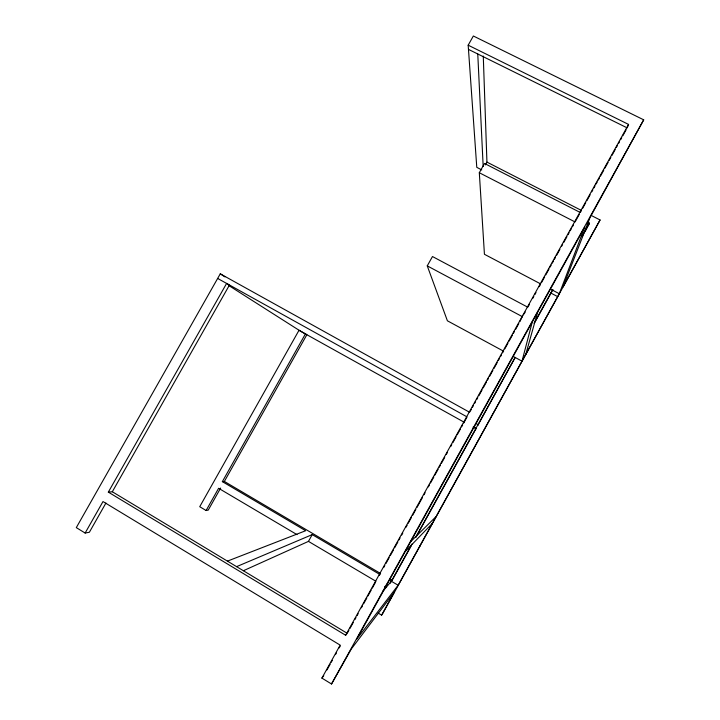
<?xml version="1.0" encoding="UTF-8"?>
<svg xmlns="http://www.w3.org/2000/svg" width="720" height="720" viewBox="0 0 720 720"><rect width="100%" height="100%" fill="white"/><g stroke="black" fill="none" stroke-linecap="round" stroke-linejoin="round"><path stroke-width="1.08" d="M519.876 321.642L522.855 315.279M532.278 321.948L522.009 361.17L513.189 356.4M525.753 354.411L537.552 312.417M559.296 293.733L584.829 226.971L356.796 639.081L398.133 585.252L559.296 293.733L550.44 289.071M584.991 231.705L589.464 223.128L587.484 222.102M591.057 215.37L600.066 219.978L563.013 287.01L590.058 217.512L643.698 119.826L473.346 36L468.18 45.189L628.56 124.416L627.183 127.89L468.468 49.383M600.066 219.978L382.473 613.935L381.609 615.132L378.225 613.107M381.609 615.132L394.326 592.137L351.387 648.873L331.524 684L321.903 678.105L340.164 645.12L102.987 501.561L85.14 533.043L76.302 527.625L220.275 273.816L469.665 412.317M108.333 492.129L112.32 491.76L229.374 285.183L226.62 283.419L108.333 492.129L345.636 635.247L628.56 124.416M326.961 669.969L330.156 664.218M331.218 662.292L332.28 660.375M335.466 654.615L336.528 652.698M339.192 647.901L340.254 645.984M347.805 632.349L348.885 630.387M349.974 628.416L353.241 622.521M354.879 619.569L355.968 617.607M357.057 615.645L358.146 613.674M361.404 607.779L362.493 605.817M363.582 603.846L366.849 597.951M367.938 595.989L371.205 590.085M372.294 588.123L375.561 582.228M379.368 575.343L380.457 573.381M383.724 567.486L384.813 565.515M385.902 563.553L389.169 557.658M390.258 555.687L393.525 549.792M394.614 547.83L397.881 541.935M398.97 539.964L400.05 538.002M401.688 535.05L402.777 533.088M406.044 527.193L407.133 525.222M408.222 523.26L411.489 517.365M412.569 515.394L415.836 509.499M416.925 507.537L422.37 497.709M424.008 494.757L425.088 492.795M428.355 486.891L429.444 484.929M430.533 482.967L433.8 477.072M434.889 475.101L438.156 469.206M439.245 467.244L440.334 465.273M441.423 463.311L444.69 457.416M446.319 454.464L447.408 452.502M450.675 446.598L451.764 444.636M452.853 442.674L456.12 436.77M457.209 434.808L460.476 428.913M461.565 426.942L462.654 424.98M463.734 423.018L467.001 417.114L466.686 416.7L217.647 278.442M470.205 411.345L471.285 409.392M472.365 407.448L473.445 405.495M474.525 403.542L475.605 401.598M476.685 399.645L477.765 397.692M478.845 395.748L482.085 389.898M483.165 387.945L486.405 382.095M487.485 380.142L488.565 378.198M489.645 376.245L492.885 370.395M493.965 368.442L497.196 362.592M498.276 360.648L499.356 358.695M500.436 356.742L501.516 354.798M502.596 352.845L503.676 350.892M504.756 348.948L507.996 343.098M509.076 341.145L512.316 335.295M513.396 333.342L514.476 331.398M515.556 329.445L518.796 323.595M524.16 313.911L525.213 312.012M528.39 306.279L529.479 304.317M532.737 298.431L533.826 296.469M534.906 294.507L535.995 292.554M539.253 286.668L540.333 284.706M541.422 282.744L544.68 276.867M545.769 274.905L549.027 269.019M550.107 267.057L551.196 265.095M552.285 263.142L553.365 261.18M554.454 259.218L555.543 257.256M556.623 255.294L559.881 249.417M561.51 246.474L562.599 244.512M563.688 242.55L566.946 236.673M568.026 234.711L569.115 232.749M570.204 230.787L571.284 228.825M572.373 226.863L573.462 224.901M575.613 221.022L579.267 214.407M581.409 210.555L580.311 212.526L484.497 163.467L479.313 172.737L484.434 254.286L540.594 283.878M582.498 208.584L585.765 202.68M586.854 200.718L590.121 194.814M591.759 191.862L592.848 189.891M593.937 187.92L595.026 185.949M596.124 183.987L597.213 182.016M598.302 180.045L599.391 178.083M600.48 176.112L603.747 170.208M604.836 168.237L608.112 162.333M609.201 160.371L610.839 157.419M611.928 155.448L615.195 149.544M616.284 147.573L617.373 145.611M618.462 143.64L619.56 141.669M620.649 139.698L621.738 137.736M622.827 135.765L626.094 129.861M331.524 684L643.698 119.826M390.258 583.218L411.921 544.059M415.71 537.21L515.151 357.462L477.828 425.421M534.033 323.325L552.411 290.106M581.94 236.736L589.464 223.128M382.671 591.498L392.139 580.311L411.192 545.877M416.088 537.021L475.965 428.787L474.453 426.816M535.086 321.912L552.987 289.557M503.37 351.081L447.399 320.796L427.257 265.878L432.477 256.536L527.85 307.251M485.37 164.907L486.936 162.099L483.273 56.034M243.432 570.708L308.457 541.386L312.237 534.609L379.773 574.425M305.469 333.828L222.354 481.626L224.361 481.446L306.864 334.719L299.025 330.246L199.728 506.709L206.109 510.516L218.61 488.286L297.027 534.636M220.635 488.052L208.233 510.12L206.109 510.516M105.93 503.037L89.379 532.251L85.14 533.043M321.903 678.105L323.775 675.729M345.636 635.247L347.256 633.33L112.32 491.76M386.226 585.135L387.414 583.758M419.67 546.282L420.255 545.607M405.351 551.331L432.315 523.413M410.724 541.62L436.104 516.564M236.592 566.649L312.237 534.609M227.43 561.123L305.649 530.73L222.354 481.626M486.936 162.099L581.049 210.249M481.77 169.911L476.775 167.346L468.18 45.189M586.782 223.821L588.789 224.847M479.313 172.737L575.091 221.967M550.8 293.013L557.685 296.649M427.257 265.878L522.576 316.773M464.238 422.262L300.465 331.155L229.005 285.669M473.031 427.158L475.965 428.787M224.361 481.446L380.565 573.498M390.213 579.177L392.139 580.311M389.421 580.113L398.133 585.252M308.457 541.386L375.966 581.292M384.651 586.422L386.577 587.556M220.275 273.816L224.928 276.894M476.541 423.351L477.684 425.187M477.765 53.982L483.174 166.428"/></g></svg>
